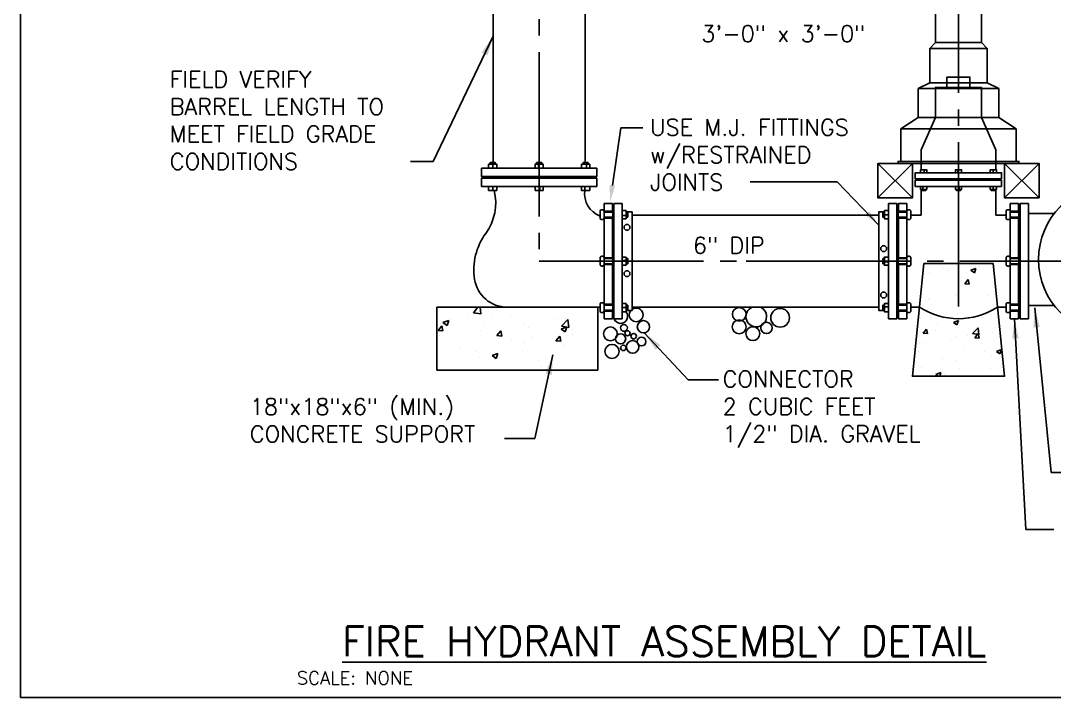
# Model space of a CAD drawing. Header units: inches. Extents: x 3.2 to 30, y 2.6 to 21.9.
# Drawn here: x 3.17 to 9.46, y 2.6 to 6.72 of the extents above; entities that cross this region are included whole.
import ezdxf
from ezdxf.enums import TextEntityAlignment as Align

# ---------------------------------------------------------------- set-up
doc = ezdxf.new("R2010")
doc.units = ezdxf.units.IN
doc.header["$MEASUREMENT"] = 0
doc.linetypes.add('CL7', pattern=[1.1875, 1, -0.0625, 0.0625, -0.0625])
for name, color, linetype in [('W-TEXT-MISC-MEDI', 2, 'Continuous'), ('W-TEXT-MISC-XHVY', 4, 'Continuous'), ('X-ANNO-COMM-CENT', 1, 'CL7'), ('X-ANNO-COMM-TXT2', 2, 'Continuous'), ('X-COMM-DET1', 1, 'Continuous'), ('X-COMM-DET2', 2, 'Continuous'), ('X-COMM-DET3', 3, 'Continuous'), ('X-COMM-DET4', 4, 'Continuous')]:
    doc.layers.add(name, color=color, linetype=linetype)
doc.styles.add('10', font='ROMANS', dxfattribs={"height": 0.1})
doc.styles.add('12', font='ROMANS.shx', dxfattribs={"height": 0.12})
doc.styles.add('18', font='ROMANS.shx', dxfattribs={"height": 0.18})
doc.dimstyles.new('LEADER', dxfattribs={"dimtxt": 0.12, "dimasz": 0.12, "dimexe": 0.18, "dimexo": 0.0625, "dimgap": 0.09, "dimtad": 0, "dimtih": 1, "dimtoh": 1, "dimdec": 4, "dimzin": 0, "dimdsep": 46, "dimtxsty": '12', "dimcen": 0.09, "dimadec": 0, "dimazin": 0, "dimtfac": 1, "dimtdec": 4, "dimtofl": 0, "dimtmove": 0, "dimatfit": 3, "dimfxl": 1, "dimtolj": 1, "dimtzin": 0, "dimarcsym": 0})

# ---------------------------------------------------------------- blocks, each defined once
blk = doc.blocks.new('*X43')
at = {"color": 0}
for p, q in [((15.1423, 2.4432), (15.1423, 2.4432)), ((15.2355, 2.5093), (15.2355, 2.5093)), ((15.2565, 2.4905), (15.2565, 2.4905)), ((15.2987, 2.4638), (15.2987, 2.4638)), ((15.3945, 2.5102), (15.3945, 2.5102)), ((15.4983, 2.4654), (15.5421, 2.4822)), ((15.4983, 2.4654), (15.5294, 2.4444)), ((15.5294, 2.4444), (15.5421, 2.4822)), ((15.5354, 2.495), (15.5354, 2.495)), ((15.5692, 2.4952), (15.5692, 2.4952)), ((15.4446, 2.349), (15.4747, 2.3849)), ((15.4446, 2.349), (15.482, 2.3458)), ((15.482, 2.3458), (15.4747, 2.3849)), ((15.7026, 2.3421), (15.7026, 2.3421)), ((15.066, 2.2581), (15.066, 2.2581)), ((15.313, 2.2615), (15.313, 2.2615)), ((15.371, 2.2485), (15.371, 2.2485)), ((15.3869, 2.3021), (15.3869, 2.3021)), ((15.4952, 2.2718), (15.4952, 2.2718)), ((15.6467, 2.2474), (15.6467, 2.2474)), ((15.1307, 2.2092), (15.1307, 2.2092)), ((15.1343, 2.2173), (15.1343, 2.2173)), ((15.3793, 2.0941), (15.3793, 2.0941)), ((15.695, 2.1341), (15.695, 2.1341)), ((15.0584, 2.05), (15.0584, 2.05)), ((15.2066, 2.002), (15.2066, 2.002)), ((15.3462, 2.0122), (15.39, 2.029)), ((15.3462, 2.0122), (15.3773, 1.9912)), ((15.3773, 1.9912), (15.39, 2.029)), ((15.6013, 2.054), (15.6013, 2.054)), ((15.083, 1.9181), (15.1132, 1.954)), ((15.083, 1.9181), (15.1204, 1.9149)), ((15.1204, 1.9149), (15.1132, 1.954)), ((15.1913, 1.9421), (15.1913, 1.9421)), ((15.4694, 1.8989), (15.4694, 1.8989)), ((15.5114, 1.9159), (15.5601, 1.9666)), ((15.5114, 1.9159), (15.567, 1.9072)), ((15.525, 1.928), (15.525, 1.928)), ((15.5313, 1.8789), (15.5614, 1.9148)), ((15.567, 1.9072), (15.5601, 1.9666)), ((15.5687, 1.8756), (15.5614, 1.9148)), ((15.6874, 1.926), (15.6874, 1.926)), ((15.0508, 1.842), (15.0508, 1.842)), ((15.1049, 1.8363), (15.1049, 1.8363)), ((15.3231, 1.8581), (15.3231, 1.8581)), ((15.3717, 1.886), (15.3717, 1.886)), ((15.4369, 1.8074), (15.4369, 1.8074)), ((15.5313, 1.8789), (15.5687, 1.8756)), ((15.5934, 1.828), (15.5934, 1.828)), ((15.6567, 1.844), (15.6567, 1.844)), ((15.0422, 1.7555), (15.0422, 1.7555)), ((15.6192, 1.7617), (15.6192, 1.7617)), ((15.6798, 1.7179), (15.6798, 1.7179)), ((15.7193, 1.7605), (15.7631, 1.7773)), ((15.7193, 1.7605), (15.7504, 1.7396)), ((15.7504, 1.7396), (15.7631, 1.7773)), ((15.0432, 1.6339), (15.0432, 1.6339)), ((15.067, 1.6244), (15.067, 1.6244)), ((15.2547, 1.6991), (15.2547, 1.6991)), ((15.3641, 1.6779), (15.3641, 1.6779)), ((15.1942, 1.559), (15.2379, 1.5758)), ((15.1942, 1.559), (15.2149, 1.5449)), ((15.2276, 1.5449), (15.2379, 1.5758)), ((15.2725, 1.5609), (15.2725, 1.5609)), ((15.4006, 1.6103), (15.4006, 1.6103)), ((15.4289, 1.5815), (15.4289, 1.5815)), ((15.6656, 1.6127), (15.6656, 1.6127)), ((15.7343, 1.5962), (15.7343, 1.5962))]:
    blk.add_line(p, q, dxfattribs=at)

msp = doc.modelspace()

# ---------------------------------------------------------------- linework, layer by layer
at = {"layer": 'DEFPOINTS'}
msp.add_lwpolyline([(3.1698, 21.9003), (30.0048, 21.9003), (30.0048, 2.6009), (3.1698, 2.6009)], close=True, dxfattribs=at)
at = {"layer": 'X-ANNO-COMM-CENT'}
for p, q in [((6.3234, 10.4273), (6.3234, 5.2551)), ((8.8736, 4.9788), (8.8736, 8.1023)), ((6.3234, 5.2551), (7.5826, 5.2551)), ((7.5826, 5.2551), (9.9841, 5.2551))]:
    msp.add_line(p, q, dxfattribs=at)
at = {"layer": 'X-ANNO-COMM-TXT2'}
for p, q in [((6.7686, 5.7157), (6.8209, 6.0665)), ((6.8209, 6.0665), (6.9548, 6.0665)), ((8.1367, 5.7384), (7.6069, 5.7384)), ((8.3886, 5.4745), (8.1367, 5.7384))]:
    msp.add_line(p, q, dxfattribs=at)
for points in [[(6.7851, 5.7134), (6.7521, 5.7181), (6.7545, 5.6167)], [(8.3316, 5.5584), (8.3075, 5.5354), (8.3886, 5.4745)]]:
    msp.add_solid(points, dxfattribs=at)
at = {"layer": 'X-COMM-DET1', "color": 7}
for p, q in [((6.0563, 5.852), (6.0251, 5.852)), ((6.0563, 5.8495), (6.0251, 5.8495)), ((6.0563, 5.847), (6.0251, 5.847)), ((6.3078, 5.852), (6.3391, 5.852)), ((6.3078, 5.8495), (6.3391, 5.8495)), ((6.3078, 5.847), (6.3391, 5.847)), ((6.5906, 5.852), (6.6218, 5.852)), ((6.5906, 5.8495), (6.6218, 5.8495)), ((6.5906, 5.847), (6.6218, 5.847)), ((8.6732, 5.69), (8.6498, 5.69)), ((8.6732, 5.6881), (8.6498, 5.6881)), ((8.6732, 5.6862), (8.6498, 5.6862)), ((8.8853, 5.69), (8.8619, 5.69)), ((8.8853, 5.6881), (8.8619, 5.6881)), ((8.8853, 5.6862), (8.8619, 5.6862)), ((9.0739, 5.69), (9.0974, 5.69)), ((9.0739, 5.6881), (9.0974, 5.6881)), ((9.0739, 5.6862), (9.0974, 5.6862)), ((6.7709, 5.5222), (6.7709, 5.5535)), ((6.7734, 5.5222), (6.7734, 5.5535)), ((6.7759, 5.5222), (6.7759, 5.5535)), ((6.8553, 5.5222), (6.8553, 5.5535)), ((6.8578, 5.5222), (6.8578, 5.5535)), ((6.8603, 5.5222), (6.8603, 5.5535)), ((8.4167, 5.5222), (8.4167, 5.5535)), ((8.4192, 5.5222), (8.4192, 5.5535)), ((8.4217, 5.5222), (8.4217, 5.5535)), ((8.5011, 5.5222), (8.5011, 5.5535)), ((8.5036, 5.5222), (8.5036, 5.5535)), ((8.5061, 5.5222), (8.5061, 5.5535)), ((9.2411, 5.5222), (9.2411, 5.5535)), ((9.2436, 5.5222), (9.2436, 5.5535)), ((9.2461, 5.5222), (9.2461, 5.5535)), ((6.7709, 5.2395), (6.7709, 5.2707)), ((6.7734, 5.2395), (6.7734, 5.2707)), ((6.7759, 5.2395), (6.7759, 5.2707)), ((6.8553, 5.2395), (6.8553, 5.2707)), ((6.8578, 5.2395), (6.8578, 5.2707)), ((6.8603, 5.2395), (6.8603, 5.2707)), ((8.4167, 5.2707), (8.4167, 5.2395)), ((8.4192, 5.2707), (8.4192, 5.2395)), ((8.4217, 5.2707), (8.4217, 5.2395)), ((8.5011, 5.2395), (8.5011, 5.2707)), ((8.5036, 5.2395), (8.5036, 5.2707)), ((8.5061, 5.2395), (8.5061, 5.2707)), ((9.2411, 5.2395), (9.2411, 5.2707)), ((9.2436, 5.2395), (9.2436, 5.2707)), ((9.2461, 5.2395), (9.2461, 5.2707)), ((6.7709, 4.9567), (6.7709, 4.988)), ((6.7734, 4.9567), (6.7734, 4.988)), ((6.7759, 4.9567), (6.7759, 4.988)), ((6.8553, 4.988), (6.8553, 4.9567)), ((6.8578, 4.988), (6.8578, 4.9567)), ((6.8603, 4.988), (6.8603, 4.9567)), ((8.4167, 4.988), (8.4167, 4.9567)), ((8.4192, 4.988), (8.4192, 4.9567)), ((8.4217, 4.988), (8.4217, 4.9567)), ((8.5011, 4.9567), (8.5011, 4.988)), ((8.5036, 4.9567), (8.5036, 4.988)), ((8.5061, 4.9567), (8.5061, 4.988)), ((9.2411, 4.9567), (9.2411, 4.988)), ((9.2436, 4.9567), (9.2436, 4.988)), ((9.2461, 4.9567), (9.2461, 4.988))]:
    msp.add_line(p, q, dxfattribs=at)
at = {"layer": 'X-COMM-DET1'}
for p, q in [((6.5906, 5.8545), (6.5906, 5.8451)), ((6.5906, 5.8545), (6.6218, 5.8545)), ((6.6218, 5.8545), (6.6218, 5.8451)), ((6.0407, 5.8451), (6.0407, 5.8201)), ((6.3184, 5.8451), (6.3184, 5.8201)), ((6.5812, 5.8451), (6.6312, 5.8451)), ((6.5812, 5.8451), (6.5812, 5.8201)), ((6.6112, 5.8451), (6.6112, 5.8201)), ((6.6312, 5.8451), (6.6312, 5.8201)), ((8.6653, 5.8114), (8.6653, 5.7926)), ((8.8698, 5.8114), (8.8698, 5.7926)), ((9.0856, 5.8114), (9.0856, 5.7926)), ((6.0251, 5.7701), (6.0251, 5.7601)), ((6.0563, 5.7701), (6.0563, 5.7601)), ((6.3078, 5.7701), (6.3078, 5.7601)), ((6.3391, 5.7701), (6.3391, 5.7601)), ((6.5906, 5.7701), (6.5906, 5.7601)), ((6.6218, 5.7701), (6.6218, 5.7601)), ((8.6498, 5.7476), (8.6498, 5.7551)), ((8.6732, 5.7476), (8.6732, 5.7551)), ((8.8619, 5.7476), (8.8619, 5.7551)), ((8.8853, 5.7476), (8.8853, 5.7551)), ((9.0739, 5.7476), (9.0739, 5.7551)), ((9.0974, 5.7476), (9.0974, 5.7551)), ((6.0157, 5.6851), (6.0157, 5.7101)), ((6.0657, 5.6851), (6.0157, 5.6851)), ((6.0407, 5.6851), (6.0407, 5.7101)), ((6.0657, 5.6851), (6.0657, 5.7101)), ((6.2984, 5.6851), (6.2984, 5.7101)), ((6.2984, 5.6851), (6.3484, 5.6851)), ((6.3284, 5.6851), (6.3284, 5.7101)), ((6.3484, 5.6851), (6.3484, 5.7101)), ((6.5812, 5.6851), (6.5812, 5.7101)), ((6.5812, 5.6851), (6.6312, 5.6851)), ((6.6012, 5.6851), (6.6012, 5.7101)), ((6.6312, 5.6851), (6.6312, 5.7101)), ((8.6578, 5.6914), (8.6578, 5.7101)), ((8.8773, 5.6914), (8.8773, 5.7101)), ((9.0856, 5.6914), (9.0856, 5.7101)), ((6.7184, 5.5585), (6.7684, 5.5585)), ((6.7184, 5.5535), (6.7784, 5.5535)), ((6.8534, 5.5629), (6.8284, 5.5629)), ((6.8534, 5.5329), (6.8284, 5.5329)), ((6.8534, 5.5129), (6.8534, 5.5629)), ((6.8628, 5.5535), (6.8534, 5.5535)), ((6.8628, 5.5222), (6.8628, 5.5535)), ((8.4236, 5.5379), (8.4486, 5.5379)), ((8.5586, 5.5535), (8.4986, 5.5535)), ((9.1886, 5.5535), (9.2486, 5.5535)), ((6.7184, 5.5222), (6.7784, 5.5222)), ((6.7184, 5.5172), (6.7684, 5.5172)), ((6.8534, 5.5129), (6.8284, 5.5129)), ((6.8513, 5.479), (6.8411, 5.4688)), ((6.8656, 5.479), (6.8513, 5.479)), ((6.8628, 5.5222), (6.8534, 5.5222)), ((6.8656, 5.479), (6.8757, 5.4688)), ((8.5586, 5.5222), (8.4986, 5.5222)), ((9.1886, 5.5222), (9.2486, 5.5222)), ((6.8411, 5.4688), (6.8411, 5.4545)), ((6.8513, 5.4444), (6.8411, 5.4545)), ((6.8656, 5.4444), (6.8513, 5.4444)), ((6.8656, 5.4444), (6.8757, 5.4545)), ((6.8757, 5.4688), (6.8757, 5.4545)), ((6.7184, 5.2757), (6.7684, 5.2757)), ((6.7184, 5.2707), (6.7784, 5.2707)), ((6.7184, 5.2395), (6.7784, 5.2395)), ((6.7184, 5.2345), (6.7684, 5.2345)), ((6.8534, 5.2801), (6.8284, 5.2801)), ((6.8534, 5.2601), (6.8284, 5.2601)), ((6.8534, 5.2301), (6.8284, 5.2301)), ((6.8534, 5.2301), (6.8534, 5.2801)), ((6.8628, 5.2707), (6.8534, 5.2707)), ((6.8628, 5.2395), (6.8534, 5.2395)), ((6.8628, 5.2395), (6.8628, 5.2707)), ((8.4236, 5.2501), (8.4486, 5.2501)), ((8.5586, 5.2707), (8.4986, 5.2707)), ((8.5586, 5.2395), (8.4986, 5.2395)), ((9.1886, 5.2707), (9.2486, 5.2707)), ((9.1886, 5.2395), (9.2486, 5.2395)), ((6.8513, 5.1962), (6.8411, 5.1861)), ((6.8411, 5.1861), (6.8411, 5.1718)), ((6.8513, 5.1617), (6.8411, 5.1718)), ((6.8656, 5.1962), (6.8513, 5.1962)), ((6.8656, 5.1617), (6.8513, 5.1617)), ((6.8656, 5.1962), (6.8757, 5.1861)), ((6.8656, 5.1617), (6.8757, 5.1718)), ((6.8757, 5.1861), (6.8757, 5.1718)), ((6.7184, 4.993), (6.7684, 4.993)), ((6.7184, 4.988), (6.7784, 4.988)), ((6.8534, 4.9974), (6.8284, 4.9974)), ((6.8534, 4.9724), (6.8284, 4.9724)), ((6.8534, 4.9974), (6.8534, 4.9474)), ((6.8628, 4.988), (6.8534, 4.988)), ((6.8628, 4.988), (6.8628, 4.9567)), ((8.4236, 4.9774), (8.4486, 4.9774)), ((8.5586, 4.988), (8.4986, 4.988)), ((9.1886, 4.988), (9.2486, 4.988)), ((6.7184, 4.9567), (6.7784, 4.9567)), ((6.7184, 4.9517), (6.7684, 4.9517)), ((6.8534, 4.9474), (6.8284, 4.9474)), ((6.8628, 4.9567), (6.8534, 4.9567)), ((8.5586, 4.9567), (8.4986, 4.9567)), ((9.1886, 4.9567), (9.2486, 4.9567))]:
    msp.add_line(p, q, dxfattribs=at)
at = {"layer": 'X-COMM-DET1', "color": 1}
for p, q in [((5.9249, 4.9413), (5.9512, 4.9751)), ((5.9693, 4.9344), (5.9653, 4.9751)), ((5.885, 4.9288), (5.885, 4.9288)), ((5.9249, 4.9413), (5.9693, 4.9344)), ((5.9733, 4.9282), (5.9733, 4.9282)), ((6.0411, 4.9331), (6.0411, 4.9331)), ((6.1519, 4.9175), (6.1519, 4.9175)), ((6.4188, 4.9062), (6.4188, 4.9062)), ((6.4851, 4.9082), (6.4851, 4.9082)), ((5.7082, 4.8331), (5.7323, 4.8619)), ((5.7235, 4.8729), (5.7235, 4.8729)), ((5.7381, 4.8305), (5.7323, 4.8618)), ((5.7382, 4.8813), (5.7732, 4.8947)), ((5.7382, 4.8813), (5.7631, 4.8645)), ((5.7495, 4.8831), (5.7495, 4.8831)), ((5.7631, 4.8645), (5.7732, 4.8947)), ((5.7839, 4.9033), (5.7839, 4.9033)), ((5.9904, 4.8616), (5.9904, 4.8616)), ((6.2284, 4.873), (6.2284, 4.873)), ((6.2573, 4.8503), (6.2573, 4.8503)), ((6.4568, 4.8412), (6.4918, 4.8547)), ((6.4568, 4.8412), (6.4817, 4.8245)), ((6.4585, 4.8585), (6.4974, 4.8991)), ((6.4585, 4.8585), (6.503, 4.8516)), ((6.4817, 4.8244), (6.4918, 4.8547)), ((6.503, 4.8516), (6.4974, 4.8991)), ((5.7082, 4.8331), (5.7381, 4.8305)), ((5.7161, 4.8035), (5.7161, 4.8035)), ((5.9687, 4.8355), (5.9687, 4.8355)), ((6.0668, 4.8018), (6.0909, 4.8305)), ((6.0668, 4.8018), (6.0967, 4.7991)), ((6.0967, 4.7991), (6.0909, 4.8305)), ((6.2827, 4.7891), (6.2827, 4.7891)), ((6.4255, 4.7704), (6.4496, 4.7991)), ((6.4554, 4.7678), (6.4496, 4.7991)), ((6.472, 4.814), (6.472, 4.814)), ((6.5237, 4.8082), (6.5237, 4.8082)), ((6.5243, 4.8391), (6.5243, 4.8391)), ((5.8417, 4.731), (5.8417, 4.731)), ((6.1575, 4.7726), (6.1575, 4.7726)), ((6.2321, 4.7582), (6.2321, 4.7582)), ((6.4255, 4.7704), (6.4553, 4.7678)), ((6.479, 4.7417), (6.479, 4.7417)), ((5.9405, 4.7081), (5.9405, 4.7081)), ((5.9626, 4.669), (5.9626, 4.669)), ((6.0367, 4.68), (6.0717, 4.6934)), ((6.0367, 4.68), (6.0616, 4.6632)), ((6.0524, 4.6633), (6.0524, 4.6633)), ((6.0616, 4.6632), (6.0717, 4.6934)), ((6.2223, 4.7065), (6.2223, 4.7065)), ((5.7101, 4.637), (5.7101, 4.637)), ((6.3194, 4.6521), (6.3194, 4.6521)), ((6.3405, 4.6168), (6.3405, 4.6168))]:
    msp.add_line(p, q, dxfattribs=at)
at = {"layer": 'X-COMM-DET1'}
for points in [[(8.9436, 6.312), (8.9436, 6.3751), (8.8036, 6.3751), (8.8036, 6.312)], [(9.1011, 5.8501), (9.1011, 5.9324), (9.0136, 6.1301), (9.0136, 6.312), (8.7336, 6.312), (8.7336, 6.1301), (8.6461, 5.9324), (8.6461, 5.8501)], [(6.0563, 5.8451), (6.0563, 5.8545), (6.0251, 5.8545), (6.0251, 5.8451)], [(6.3391, 5.8451), (6.3391, 5.8545), (6.3078, 5.8545), (6.3078, 5.8451)], [(6.0657, 5.8201), (6.0657, 5.8451), (6.0157, 5.8451), (6.0157, 5.8201)], [(6.2984, 5.8201), (6.2984, 5.8451), (6.3484, 5.8451), (6.3484, 5.8201)], [(8.6803, 5.7926), (8.6803, 5.8114), (8.6428, 5.8114), (8.6428, 5.7926)], [(8.8923, 5.7926), (8.8923, 5.8114), (8.8548, 5.8114), (8.8548, 5.7926)], [(9.0669, 5.7926), (9.0669, 5.8114), (9.1044, 5.8114), (9.1044, 5.7926)], [(8.6428, 5.7101), (8.6428, 5.6914), (8.6803, 5.6914), (8.6803, 5.7101)], [(8.6498, 5.6914), (8.6498, 5.6843), (8.6732, 5.6843), (8.6732, 5.6914)], [(8.8548, 5.7101), (8.8548, 5.6914), (8.8923, 5.6914), (8.8923, 5.7101)], [(8.8853, 5.6914), (8.8853, 5.6843), (8.8619, 5.6843), (8.8619, 5.6914)], [(9.0669, 5.7101), (9.0669, 5.6914), (9.1044, 5.6914), (9.1044, 5.7101)], [(9.0739, 5.6914), (9.0739, 5.6843), (9.0974, 5.6843), (9.0974, 5.6914)], [(8.4236, 5.5222), (8.4142, 5.5222), (8.4142, 5.5535), (8.4236, 5.5535)], [(8.4486, 5.5129), (8.4236, 5.5129), (8.4236, 5.5629), (8.4486, 5.5629)], [(8.4236, 5.2395), (8.4142, 5.2395), (8.4142, 5.2707), (8.4236, 5.2707)], [(8.4486, 5.2801), (8.4236, 5.2801), (8.4236, 5.2301), (8.4486, 5.2301)], [(8.4236, 4.988), (8.4142, 4.988), (8.4142, 4.9567), (8.4236, 4.9567)], [(8.4486, 4.9974), (8.4236, 4.9974), (8.4236, 4.9474), (8.4486, 4.9474)]]:
    msp.add_lwpolyline(points, dxfattribs=at)
for points in [[(6.7034, 5.5679, 0.414214), (6.6934, 5.5579), (6.6934, 5.5179, 0.414214), (6.7034, 5.5079), (6.7084, 5.5079, 0.414214), (6.7184, 5.5179), (6.7184, 5.5579, 0.414214), (6.7084, 5.5679)], [(8.5736, 5.5679), (8.5686, 5.5679, 0.414214), (8.5586, 5.5579), (8.5586, 5.5179, 0.414214), (8.5686, 5.5079), (8.5736, 5.5079, 0.414214), (8.5836, 5.5179), (8.5836, 5.5579, 0.414214)], [(9.1786, 5.5679), (9.1736, 5.5679, 0.414214), (9.1636, 5.5579), (9.1636, 5.5179, 0.414214), (9.1736, 5.5079), (9.1786, 5.5079, 0.414214), (9.1886, 5.5179), (9.1886, 5.5579, 0.414214)], [(6.6934, 5.2751), (6.6934, 5.2351, 0.414214), (6.7034, 5.2251), (6.7084, 5.2251, 0.414214), (6.7184, 5.2351), (6.7184, 5.2751, 0.414214), (6.7084, 5.2851), (6.7034, 5.2851, 0.414214)], [(9.1886, 5.2751, 0.414214), (9.1786, 5.2851), (9.1736, 5.2851, 0.414214), (9.1636, 5.2751), (9.1636, 5.2351, 0.414214), (9.1736, 5.2251), (9.1786, 5.2251, 0.414214), (9.1886, 5.2351)], [(6.6934, 4.9524, 0.414214), (6.7034, 4.9424), (6.7084, 4.9424, 0.414214), (6.7184, 4.9524), (6.7184, 4.9924, 0.414214), (6.7084, 5.0024), (6.7034, 5.0024, 0.414214), (6.6934, 4.9924)], [(9.1786, 5.0024), (9.1736, 5.0024, 0.414214), (9.1636, 4.9924), (9.1636, 4.9524, 0.414214), (9.1736, 4.9424), (9.1786, 4.9424, 0.414214), (9.1886, 4.9524), (9.1886, 4.9924, 0.414214)]]:
    msp.add_lwpolyline(points, format="xyb", close=True, dxfattribs=at)
for points in [[(8.4013, 5.3384), (8.4013, 5.3241), (8.4114, 5.314), (8.4257, 5.314), (8.4359, 5.3241), (8.4359, 5.3384), (8.4257, 5.3485), (8.4114, 5.3485)], [(8.4013, 5.0557), (8.4013, 5.0414), (8.4114, 5.0312), (8.4257, 5.0312), (8.4359, 5.0414), (8.4359, 5.0557), (8.4257, 5.0658), (8.4114, 5.0658)]]:
    msp.add_lwpolyline(points, close=True, dxfattribs=at)
for points in [[(8.5736, 5.2851, -0.414214), (8.5836, 5.2751), (8.5836, 5.2351, -0.414214), (8.5736, 5.2251), (8.5686, 5.2251, -0.414214), (8.5586, 5.2351), (8.5586, 5.2751)], [(8.5736, 5.2851), (8.5686, 5.2851, 0.414214), (8.5586, 5.2751)], [(8.5736, 5.0024), (8.5686, 5.0024, 0.414214), (8.5586, 4.9924), (8.5586, 4.9524, 0.414214), (8.5686, 4.9424), (8.5736, 4.9424, 0.414214), (8.5836, 4.9524)], [(8.5836, 4.9524), (8.5836, 4.9924, 0.414214), (8.5736, 5.0024)]]:
    msp.add_lwpolyline(points, format="xyb", dxfattribs=at)
msp.add_arc((8.8736, 5.3418), 0.4367, 237.10883, 302.89117, dxfattribs=at)
at = {"layer": 'X-COMM-DET2'}
for p, q in [((8.6986, 6.5501), (9.0486, 6.5501)), ((8.7336, 6.5851), (9.0136, 6.5851)), ((8.6286, 6.3051), (9.1186, 6.3051)), ((8.6986, 6.3401), (9.0486, 6.3401)), ((8.6286, 6.1301), (9.1186, 6.1301)), ((8.5236, 6.0601), (9.2236, 6.0601)), ((8.3836, 5.6401), (8.5936, 5.8501)), ((8.3836, 5.8501), (8.5936, 5.6401)), ((8.5936, 5.8501), (9.1536, 5.8501)), ((9.3636, 5.6401), (9.1536, 5.8501)), ((9.3636, 5.8501), (9.1536, 5.6401)), ((9.1536, 5.6401), (9.1536, 5.8501)), ((6.7184, 5.5585), (6.7184, 5.6051)), ((6.7184, 5.6051), (6.7684, 5.6051)), ((6.7684, 5.5585), (6.7684, 5.6051)), ((6.7784, 5.6051), (6.8284, 5.6051)), ((6.7784, 4.9051), (6.7784, 5.6051)), ((6.8284, 4.9051), (6.8284, 5.6051)), ((6.7184, 5.2757), (6.7184, 5.5172)), ((6.7684, 5.2757), (6.7684, 5.5172)), ((6.7184, 4.993), (6.7184, 5.2345)), ((6.7684, 4.993), (6.7684, 5.2345)), ((6.7184, 4.9051), (6.7184, 4.9517)), ((6.7184, 4.9051), (6.7534, 4.9051)), ((6.7534, 4.9051), (6.7684, 4.9051)), ((6.7684, 4.9051), (6.7684, 4.9517)), ((6.7784, 4.9051), (6.8284, 4.9051))]:
    msp.add_line(p, q, dxfattribs=at)
for points in [[(8.5936, 5.8501), (8.3836, 5.8501), (8.3836, 5.6401), (8.5936, 5.6401)], [(9.3636, 5.6401), (9.3636, 5.8501), (9.1536, 5.8501), (9.1536, 5.6401)], [(5.9734, 5.8201), (6.6734, 5.8201), (6.6734, 5.7701), (5.9734, 5.7701)], [(9.1361, 5.7551), (9.1361, 5.7926), (8.6111, 5.7926), (8.6111, 5.7551)], [(6.6734, 5.7601), (5.9734, 5.7601), (5.9734, 5.7101), (6.6734, 5.7101)], [(9.1361, 5.7101), (9.1361, 5.7476), (8.6111, 5.7476), (8.6111, 5.7101)], [(8.4486, 5.6051), (8.4486, 4.9051), (8.4986, 4.9051), (8.4986, 5.6051)], [(8.5086, 5.5585), (8.5086, 5.6051), (8.5586, 5.6051), (8.5586, 5.5585)], [(9.1886, 5.5585), (9.1886, 5.6051), (9.2386, 5.6051), (9.2386, 5.5585)], [(9.2486, 4.9051), (9.2986, 4.9051), (9.2986, 5.6051), (9.2486, 5.6051)], [(8.5586, 5.5172), (8.5586, 5.2757), (8.5086, 5.2757), (8.5086, 5.5172)], [(9.1886, 5.5172), (9.1886, 5.2757), (9.2386, 5.2757), (9.2386, 5.5172)], [(8.5586, 5.2345), (8.5586, 4.993), (8.5086, 4.993), (8.5086, 5.2345)], [(9.1886, 5.2345), (9.1886, 4.993), (9.2386, 4.993), (9.2386, 5.2345)], [(8.5586, 4.9517), (8.5586, 4.9051), (8.5086, 4.9051), (8.5086, 4.9517)], [(9.2386, 4.9517), (9.1886, 4.9517), (9.1886, 4.9051), (9.2386, 4.9051)]]:
    msp.add_lwpolyline(points, close=True, dxfattribs=at)
for points in [[(8.5061, 5.8501), (8.5061, 5.8624), (9.2411, 5.8624), (9.2411, 5.8501)], [(6.8534, 4.9551), (6.8884, 4.9551), (6.8884, 5.5551), (6.8534, 5.5551)], [(8.4236, 5.5551), (8.3886, 5.5551), (8.3886, 4.9551), (8.4236, 4.9551)]]:
    msp.add_lwpolyline(points, dxfattribs=at)
for centre, radius in [((9.8166, 5.2646), 0.4564), ((7.5399, 4.9317), 0.0415), ((7.7889, 4.9109), 0.057), ((6.7563, 4.8127), 0.0418), ((6.8387, 4.849), 0.0209), ((6.9574, 4.8556), 0.0374), ((7.5399, 4.8556), 0.0421), ((7.6229, 4.8141), 0.0421), ((7.7059, 4.8487), 0.0346), ((6.819, 4.782), 0.0308), ((6.8607, 4.816), 0.0154), ((6.8981, 4.7984), 0.0165), ((6.9464, 4.7655), 0.0264), ((6.7662, 4.7061), 0.0428), ((6.8354, 4.727), 0.0165), ((6.8915, 4.7336), 0.0385)]:
    msp.add_circle(centre, radius, dxfattribs=at)
for centre, radius, start, end in [((6.9134, 4.9281), 0.0418, 139.67359, 126.83955), ((7.6437, 4.9178), 0.0626, 113.93173, 66.06827), ((6.819, 4.9193), 0.0428, 199.34024, 40.92052)]:
    msp.add_arc(centre, radius, start, end, dxfattribs=at)
at = {"layer": 'X-COMM-DET3'}
for p, q in [((6.0434, 8.027), (6.0434, 5.8545)), ((6.6034, 8.027), (6.6034, 5.8545)), ((8.6461, 5.8114), (8.6461, 5.8501)), ((9.1011, 5.8114), (9.1011, 5.8501)), ((6.8884, 5.5351), (8.3886, 5.5351)), ((9.2986, 5.5446), (9.4562, 5.5446)), ((6.8884, 4.9751), (8.3886, 4.9751)), ((8.5836, 4.9751), (8.6364, 4.9751)), ((9.1107, 4.9751), (9.1636, 4.9751)), ((9.2986, 4.9846), (9.4562, 4.9846))]:
    msp.add_line(p, q, dxfattribs=at)
for points in [[(8.5236, 5.8624), (8.5236, 6.0601), (8.6286, 6.1301), (8.6286, 6.3051), (8.6986, 6.3401), (8.6986, 6.5501), (8.7336, 6.5851), (8.7336, 7.0401)], [(9.0136, 7.0401), (9.0136, 6.5851), (9.0486, 6.5501), (9.0486, 6.3401), (9.1186, 6.3051), (9.1186, 6.1301), (9.2236, 6.0601), (9.2236, 5.8624)], [(8.5836, 5.5351), (8.6461, 5.5351), (8.6461, 5.6914)], [(9.1011, 5.6914), (9.1011, 5.5351), (9.1636, 5.5351)]]:
    msp.add_lwpolyline(points, dxfattribs=at)
msp.add_lwpolyline([(6.0503, 5.6851, -0.219237), (5.9982, 5.4236, 0.198162), (5.9307, 5.1444, 0.369759), (6.1284, 4.9751), (6.6934, 4.9751)], format="xyb", dxfattribs=at)
msp.add_arc((6.7463, 5.6665), 0.1471, 172.71868, 248.93888, dxfattribs=at)
at = {"layer": 'X-COMM-DET4'}
for p, q in [((5.7005, 4.9751), (6.1284, 4.9751)), ((5.7005, 4.9751), (5.7005, 4.5919)), ((6.6805, 4.5919), (6.6805, 4.9751)), ((5.7005, 4.5919), (6.6805, 4.5919))]:
    msp.add_line(p, q, dxfattribs=at)
msp.add_lwpolyline([(8.6636, 5.2411), (9.0836, 5.2411), (9.1536, 4.5551), (8.5936, 4.5551)], close=True, dxfattribs=at)

# ---------------------------------------------------------------- block references
at = {"layer": 'X-COMM-DET1', "xscale": 0.6999999999999993, "yscale": 0.6999999999999993, "zscale": 0.6999999999999993}
msp.add_blockref('*X43', (-1.8995, 3.4736), dxfattribs=at)

# ---------------------------------------------------------------- texts
at = {"layer": 'W-TEXT-MISC-MEDI', "style": '10'}
msp.add_text('SCALE: NONE', height=0.08, dxfattribs=at).set_placement((4.8495, 2.6785))
at = {"layer": 'W-TEXT-MISC-XHVY', "style": '18'}
msp.add_text('%%UFIRE HYDRANT ASSEMBLY DETAIL', height=0.18, dxfattribs=at).set_placement((7.0837, 2.8512), align=Align.CENTER)
at = {"layer": 'X-ANNO-COMM-TXT2', "style": '10'}
for s, p in [('3\'-0" x 3\'-0"', (7.3091, 6.5893)), ('6" DIP', (7.2581, 5.3012))]:
    msp.add_text(s, height=0.1, dxfattribs=at).set_placement(p)
at = {"layer": 'X-ANNO-COMM-TXT2', "char_height": 0.1, "attachment_point": 1, "style": '10'}
for s, insert, width in [('FIELD VERIFY BARREL LENGTH TO MEET FIELD GRADE CONDITIONS', (4.077, 6.4117), 1.448658), ('USE M.J. FITTINGS w/RESTRAINED JOINTS', (6.998, 6.1191), 1.361473), ('CONNECTOR\\P2 CUBIC FEET 1/2" DIA. GRAVEL', (7.4393, 4.5876), 1.401025), ('18"x18"x6" (MIN.) CONCRETE SUPPORT', (4.5636, 4.4202), 1.585217)]:
    msp.add_mtext(s, dxfattribs=dict(at, insert=insert, width=width))

# ---------------------------------------------------------------- leaders
at = {"layer": 'X-ANNO-COMM-TXT2'}
for points in [[(6.0434, 6.6238), (5.6793, 5.8618), (5.5414, 5.8618)], [(9.3371, 4.9716), (9.4368, 3.9695), (9.6216, 3.9695)], [(9.2136, 4.9051), (9.2839, 3.6212), (9.4544, 3.6212)], [(6.9648, 4.8178), (7.2298, 4.5332), (7.4146, 4.5332)], [(6.4061, 4.6853), (6.2979, 4.1757), (6.113, 4.1757)]]:
    msp.add_leader(points, dimstyle='LEADER', dxfattribs=at)

doc.saveas('drawing.dxf')
